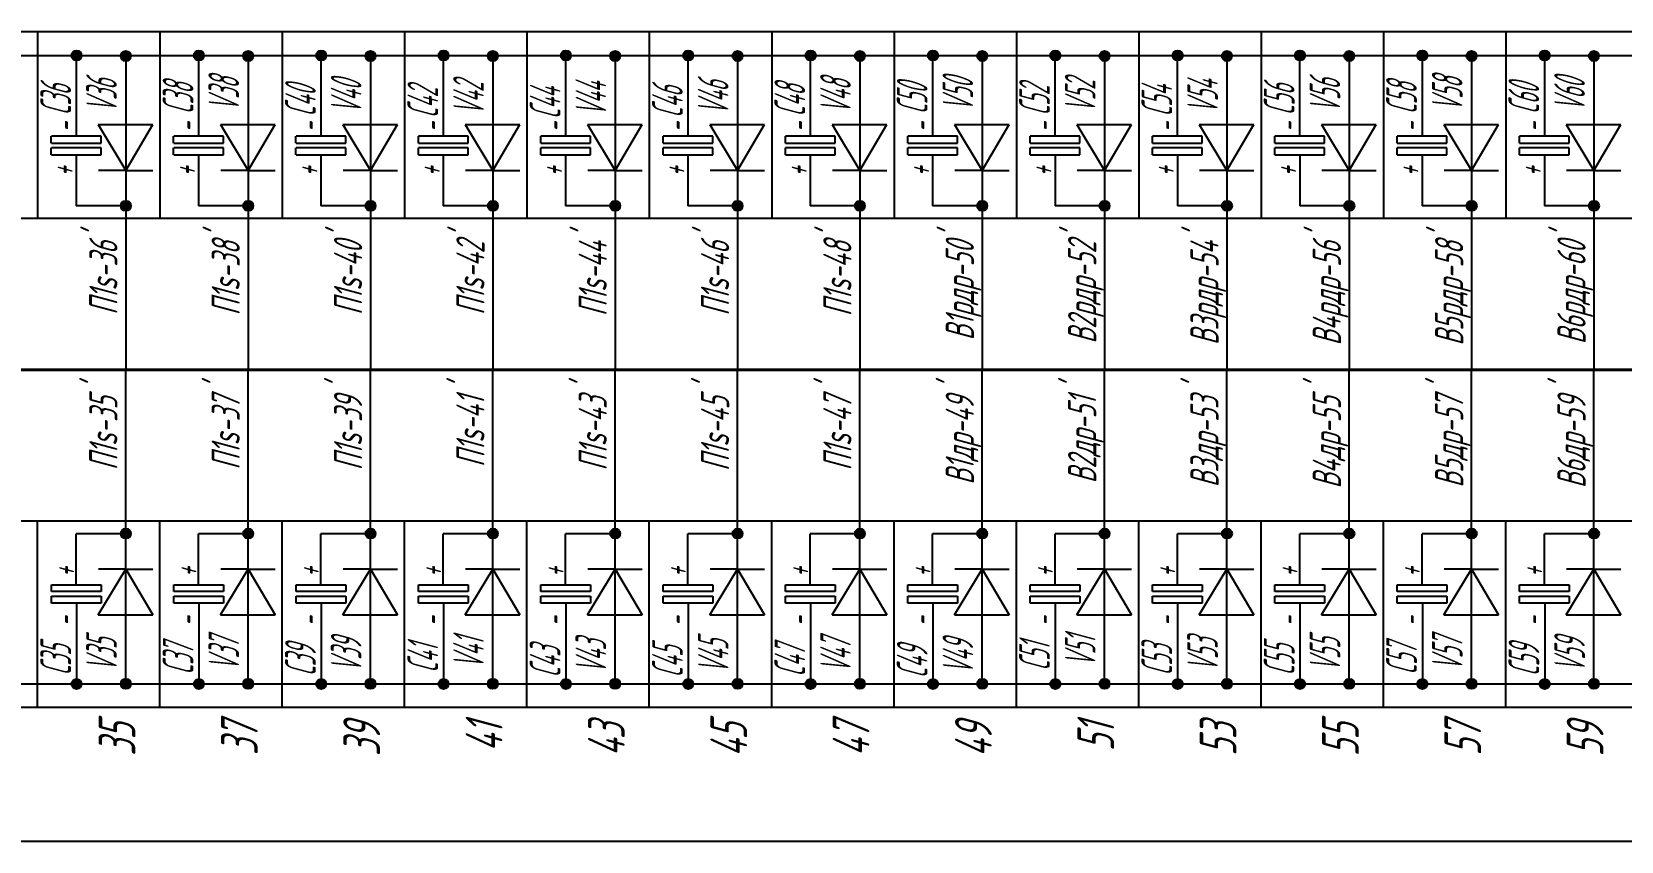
# Model space of a CAD drawing. Header units: millimetres. Extents: x -680 to 9204, y -4430 to 7779.
# Drawn here: x 3641 to 3771, y -104.3 to -38.2 of the extents above; entities that cross this region are included whole.
import ezdxf
from ezdxf.enums import TextEntityAlignment as Align

# ---------------------------------------------------------------- set-up
doc = ezdxf.new("R2010")
doc.units = ezdxf.units.MM
doc.layers.add('ТЕКСТ', color=2, linetype='Continuous')
doc.styles.add('Simplex', font='simplex.shx', dxfattribs={"width": 0.7, "oblique": 15})

msp = doc.modelspace()

# ---------------------------------------------------------------- hatches: boundary and pattern name
h = msp.add_hatch(color=256)
edge = h.paths.add_edge_path()
edge.add_arc((3644.708, -40.125), 0.412, 0, 360)
h = msp.add_hatch(color=256)
edge = h.paths.add_edge_path()
edge.add_arc((3648.736, -40.173), 0.412, 0, 360)
h = msp.add_hatch(color=256)
edge = h.paths.add_edge_path()
edge.add_arc((3654.708, -40.125), 0.412, 0, 360)
h = msp.add_hatch(color=256)
edge = h.paths.add_edge_path()
edge.add_arc((3658.736, -40.173), 0.412, 0, 360)
h = msp.add_hatch(color=256)
edge = h.paths.add_edge_path()
edge.add_arc((3664.708, -40.125), 0.412, 0, 360)
h = msp.add_hatch(color=256)
edge = h.paths.add_edge_path()
edge.add_arc((3668.736, -40.173), 0.412, 0, 360)
h = msp.add_hatch(color=256)
edge = h.paths.add_edge_path()
edge.add_arc((3674.708, -40.125), 0.412, 0, 360)
h = msp.add_hatch(color=256)
edge = h.paths.add_edge_path()
edge.add_arc((3678.736, -40.173), 0.412, 0, 360)
h = msp.add_hatch(color=256)
edge = h.paths.add_edge_path()
edge.add_arc((3684.708, -40.125), 0.412, 0, 360)
h = msp.add_hatch(color=256)
edge = h.paths.add_edge_path()
edge.add_arc((3688.736, -40.173), 0.412, 0, 360)
h = msp.add_hatch(color=256)
edge = h.paths.add_edge_path()
edge.add_arc((3694.708, -40.125), 0.412, 0, 360)
h = msp.add_hatch(color=256)
edge = h.paths.add_edge_path()
edge.add_arc((3698.736, -40.173), 0.412, 0, 360)
h = msp.add_hatch(color=256)
edge = h.paths.add_edge_path()
edge.add_arc((3704.708, -40.125), 0.412, 0, 360)
h = msp.add_hatch(color=256)
edge = h.paths.add_edge_path()
edge.add_arc((3708.736, -40.173), 0.412, 0, 360)
h = msp.add_hatch(color=256)
edge = h.paths.add_edge_path()
edge.add_arc((3714.708, -40.125), 0.412, 0, 360)
h = msp.add_hatch(color=256)
edge = h.paths.add_edge_path()
edge.add_arc((3718.736, -40.173), 0.412, 0, 360)
h = msp.add_hatch(color=256)
edge = h.paths.add_edge_path()
edge.add_arc((3724.708, -40.125), 0.412, 0, 360)
h = msp.add_hatch(color=256)
edge = h.paths.add_edge_path()
edge.add_arc((3728.736, -40.173), 0.412, 0, 360)
h = msp.add_hatch(color=256)
edge = h.paths.add_edge_path()
edge.add_arc((3734.708, -40.125), 0.412, 0, 360)
h = msp.add_hatch(color=256)
edge = h.paths.add_edge_path()
edge.add_arc((3738.736, -40.173), 0.412, 0, 360)
h = msp.add_hatch(color=256)
edge = h.paths.add_edge_path()
edge.add_arc((3744.708, -40.125), 0.412, 0, 360)
h = msp.add_hatch(color=256)
edge = h.paths.add_edge_path()
edge.add_arc((3748.736, -40.173), 0.412, 0, 360)
h = msp.add_hatch(color=256)
edge = h.paths.add_edge_path()
edge.add_arc((3754.708, -40.125), 0.412, 0, 360)
h = msp.add_hatch(color=256)
edge = h.paths.add_edge_path()
edge.add_arc((3758.736, -40.173), 0.412, 0, 360)
h = msp.add_hatch(color=256)
edge = h.paths.add_edge_path()
edge.add_arc((3764.708, -40.125), 0.412, 0, 360)
h = msp.add_hatch(color=256)
edge = h.paths.add_edge_path()
edge.add_arc((3768.736, -40.173), 0.412, 0, 360)
h = msp.add_hatch(color=256)
edge = h.paths.add_edge_path()
edge.add_arc((3648.739, -52.416), 0.412, 0, 360)
h = msp.add_hatch(color=256)
edge = h.paths.add_edge_path()
edge.add_arc((3658.739, -52.416), 0.412, 0, 360)
h = msp.add_hatch(color=256)
edge = h.paths.add_edge_path()
edge.add_arc((3668.739, -52.416), 0.412, 0, 360)
h = msp.add_hatch(color=256)
edge = h.paths.add_edge_path()
edge.add_arc((3678.739, -52.416), 0.412, 0, 360)
h = msp.add_hatch(color=256)
edge = h.paths.add_edge_path()
edge.add_arc((3688.739, -52.416), 0.412, 0, 360)
h = msp.add_hatch(color=256)
edge = h.paths.add_edge_path()
edge.add_arc((3698.739, -52.416), 0.412, 0, 360)
h = msp.add_hatch(color=256)
edge = h.paths.add_edge_path()
edge.add_arc((3708.739, -52.416), 0.412, 0, 360)
h = msp.add_hatch(color=256)
edge = h.paths.add_edge_path()
edge.add_arc((3718.739, -52.416), 0.412, 0, 360)
h = msp.add_hatch(color=256)
edge = h.paths.add_edge_path()
edge.add_arc((3728.739, -52.416), 0.412, 0, 360)
h = msp.add_hatch(color=256)
edge = h.paths.add_edge_path()
edge.add_arc((3738.739, -52.416), 0.412, 0, 360)
h = msp.add_hatch(color=256)
edge = h.paths.add_edge_path()
edge.add_arc((3748.739, -52.416), 0.412, 0, 360)
h = msp.add_hatch(color=256)
edge = h.paths.add_edge_path()
edge.add_arc((3758.739, -52.416), 0.412, 0, 360)
h = msp.add_hatch(color=256)
edge = h.paths.add_edge_path()
edge.add_arc((3768.739, -52.416), 0.412, 0, 360)
h = msp.add_hatch(color=256)
edge = h.paths.add_edge_path()
edge.add_arc((3648.739, -79.206), 0.412, 0, 360)
h = msp.add_hatch(color=256)
edge = h.paths.add_edge_path()
edge.add_arc((3658.739, -79.206), 0.412, 0, 360)
h = msp.add_hatch(color=256)
edge = h.paths.add_edge_path()
edge.add_arc((3668.739, -79.206), 0.412, 0, 360)
h = msp.add_hatch(color=256)
edge = h.paths.add_edge_path()
edge.add_arc((3678.739, -79.206), 0.412, 0, 360)
h = msp.add_hatch(color=256)
edge = h.paths.add_edge_path()
edge.add_arc((3688.739, -79.206), 0.412, 0, 360)
h = msp.add_hatch(color=256)
edge = h.paths.add_edge_path()
edge.add_arc((3698.739, -79.206), 0.412, 0, 360)
h = msp.add_hatch(color=256)
edge = h.paths.add_edge_path()
edge.add_arc((3708.739, -79.206), 0.412, 0, 360)
h = msp.add_hatch(color=256)
edge = h.paths.add_edge_path()
edge.add_arc((3718.739, -79.206), 0.412, 0, 360)
h = msp.add_hatch(color=256)
edge = h.paths.add_edge_path()
edge.add_arc((3728.739, -79.206), 0.412, 0, 360)
h = msp.add_hatch(color=256)
edge = h.paths.add_edge_path()
edge.add_arc((3738.739, -79.206), 0.412, 0, 360)
h = msp.add_hatch(color=256)
edge = h.paths.add_edge_path()
edge.add_arc((3748.739, -79.206), 0.412, 0, 360)
h = msp.add_hatch(color=256)
edge = h.paths.add_edge_path()
edge.add_arc((3758.739, -79.206), 0.412, 0, 360)
h = msp.add_hatch(color=256)
edge = h.paths.add_edge_path()
edge.add_arc((3768.739, -79.206), 0.412, 0, 360)
h = msp.add_hatch(color=256)
edge = h.paths.add_edge_path()
edge.add_arc((3644.708, -91.497), 0.412, 0, 360)
h = msp.add_hatch(color=256)
edge = h.paths.add_edge_path()
edge.add_arc((3648.736, -91.484), 0.412, 0, 360)
h = msp.add_hatch(color=256)
edge = h.paths.add_edge_path()
edge.add_arc((3654.708, -91.497), 0.412, 0, 360)
h = msp.add_hatch(color=256)
edge = h.paths.add_edge_path()
edge.add_arc((3658.736, -91.484), 0.412, 0, 360)
h = msp.add_hatch(color=256)
edge = h.paths.add_edge_path()
edge.add_arc((3664.708, -91.497), 0.412, 0, 360)
h = msp.add_hatch(color=256)
edge = h.paths.add_edge_path()
edge.add_arc((3668.736, -91.484), 0.412, 0, 360)
h = msp.add_hatch(color=256)
edge = h.paths.add_edge_path()
edge.add_arc((3674.708, -91.497), 0.412, 0, 360)
h = msp.add_hatch(color=256)
edge = h.paths.add_edge_path()
edge.add_arc((3678.736, -91.484), 0.412, 0, 360)
h = msp.add_hatch(color=256)
edge = h.paths.add_edge_path()
edge.add_arc((3684.708, -91.497), 0.412, 0, 360)
h = msp.add_hatch(color=256)
edge = h.paths.add_edge_path()
edge.add_arc((3688.736, -91.484), 0.412, 0, 360)
h = msp.add_hatch(color=256)
edge = h.paths.add_edge_path()
edge.add_arc((3694.708, -91.497), 0.412, 0, 360)
h = msp.add_hatch(color=256)
edge = h.paths.add_edge_path()
edge.add_arc((3698.736, -91.484), 0.412, 0, 360)
h = msp.add_hatch(color=256)
edge = h.paths.add_edge_path()
edge.add_arc((3704.708, -91.497), 0.412, 0, 360)
h = msp.add_hatch(color=256)
edge = h.paths.add_edge_path()
edge.add_arc((3708.736, -91.484), 0.412, 0, 360)
h = msp.add_hatch(color=256)
edge = h.paths.add_edge_path()
edge.add_arc((3714.708, -91.497), 0.412, 0, 360)
h = msp.add_hatch(color=256)
edge = h.paths.add_edge_path()
edge.add_arc((3718.736, -91.484), 0.412, 0, 360)
h = msp.add_hatch(color=256)
edge = h.paths.add_edge_path()
edge.add_arc((3724.708, -91.497), 0.412, 0, 360)
h = msp.add_hatch(color=256)
edge = h.paths.add_edge_path()
edge.add_arc((3728.736, -91.484), 0.412, 0, 360)
h = msp.add_hatch(color=256)
edge = h.paths.add_edge_path()
edge.add_arc((3734.708, -91.497), 0.412, 0, 360)
h = msp.add_hatch(color=256)
edge = h.paths.add_edge_path()
edge.add_arc((3738.736, -91.484), 0.412, 0, 360)
h = msp.add_hatch(color=256)
edge = h.paths.add_edge_path()
edge.add_arc((3744.708, -91.497), 0.412, 0, 360)
h = msp.add_hatch(color=256)
edge = h.paths.add_edge_path()
edge.add_arc((3748.736, -91.484), 0.412, 0, 360)
h = msp.add_hatch(color=256)
edge = h.paths.add_edge_path()
edge.add_arc((3754.708, -91.497), 0.412, 0, 360)
h = msp.add_hatch(color=256)
edge = h.paths.add_edge_path()
edge.add_arc((3758.736, -91.484), 0.412, 0, 360)
h = msp.add_hatch(color=256)
edge = h.paths.add_edge_path()
edge.add_arc((3764.708, -91.497), 0.412, 0, 360)
h = msp.add_hatch(color=256)
edge = h.paths.add_edge_path()
edge.add_arc((3768.736, -91.484), 0.412, 0, 360)

# ---------------------------------------------------------------- linework, layer by layer
at = {"color": 30}
for p, q in [((4111.524, -38.191), (3469.054, -38.191)), ((3641.524, -38.191), (3641.524, -53.443)), ((3651.524, -38.191), (3651.524, -53.443)), ((3661.524, -38.191), (3661.524, -53.443)), ((3671.524, -38.191), (3671.524, -53.443)), ((3681.524, -38.191), (3681.524, -53.443)), ((3691.524, -38.191), (3691.524, -53.443)), ((3701.524, -38.191), (3701.524, -53.443)), ((3711.524, -38.191), (3711.524, -53.443)), ((3721.524, -38.191), (3721.524, -53.443)), ((3731.524, -38.191), (3731.524, -53.443)), ((3741.524, -38.191), (3741.524, -53.443)), ((3751.524, -38.191), (3751.524, -53.443)), ((3761.524, -38.191), (3761.524, -53.443)), ((4111.524, -53.443), (3469.054, -53.443)), ((4111.524, -78.179), (3469.054, -78.179)), ((3641.524, -93.43), (3641.524, -78.179)), ((3651.524, -93.43), (3651.524, -78.179)), ((3661.524, -93.43), (3661.524, -78.179)), ((3671.524, -93.43), (3671.524, -78.179)), ((3681.524, -93.43), (3681.524, -78.179)), ((3691.524, -93.43), (3691.524, -78.179)), ((3701.524, -93.43), (3701.524, -78.179)), ((3711.524, -93.43), (3711.524, -78.179)), ((3721.524, -93.43), (3721.524, -78.179)), ((3731.524, -93.43), (3731.524, -78.179)), ((3741.524, -93.43), (3741.524, -78.179)), ((3751.524, -93.43), (3751.524, -78.179)), ((3761.524, -93.43), (3761.524, -78.179)), ((4111.524, -93.43), (3469.054, -93.43))]:
    msp.add_line(p, q, dxfattribs=at)
at = {"color": 0}
for p, q in [((3473.491, -40.134), (4108.736, -40.136)), ((3644.683, -48.243), (3644.683, -52.407)), ((3654.683, -48.243), (3654.683, -52.407)), ((3664.683, -48.243), (3664.683, -52.407)), ((3674.683, -48.243), (3674.683, -52.407)), ((3684.683, -48.243), (3684.683, -52.407)), ((3694.683, -48.243), (3694.683, -52.407)), ((3704.683, -48.243), (3704.683, -52.407)), ((3714.683, -48.243), (3714.683, -52.407)), ((3724.683, -48.243), (3724.683, -52.407)), ((3734.683, -48.243), (3734.683, -52.407)), ((3744.683, -48.243), (3744.683, -52.407)), ((3754.683, -48.243), (3754.683, -52.407)), ((3764.683, -48.243), (3764.683, -52.407)), ((3644.683, -83.379), (3644.683, -79.214)), ((3654.683, -83.379), (3654.683, -79.214)), ((3664.683, -83.379), (3664.683, -79.214)), ((3674.683, -83.379), (3674.683, -79.214)), ((3684.683, -83.379), (3684.683, -79.214)), ((3694.683, -83.379), (3694.683, -79.214)), ((3704.683, -83.379), (3704.683, -79.214)), ((3714.683, -83.379), (3714.683, -79.214)), ((3724.683, -83.379), (3724.683, -79.214)), ((3734.683, -83.379), (3734.683, -79.214)), ((3744.683, -83.379), (3744.683, -79.214)), ((3754.683, -83.379), (3754.683, -79.214)), ((3764.683, -83.379), (3764.683, -79.214)), ((3466.982, -91.487), (4108.736, -91.484))]:
    msp.add_line(p, q, dxfattribs=at)
for p, q in [((3644.708, -46.725), (3644.708, -40.134)), ((3648.736, -40.137), (3648.736, -65.811)), ((3654.708, -46.725), (3654.708, -40.134)), ((3658.736, -40.137), (3658.736, -65.811)), ((3664.708, -46.725), (3664.708, -40.134)), ((3668.736, -40.137), (3668.736, -65.811)), ((3674.708, -46.725), (3674.708, -40.134)), ((3678.736, -40.137), (3678.736, -65.811)), ((3684.708, -46.725), (3684.708, -40.134)), ((3688.736, -40.137), (3688.736, -65.811)), ((3694.708, -46.725), (3694.708, -40.134)), ((3698.736, -40.137), (3698.736, -65.811)), ((3704.708, -46.725), (3704.708, -40.134)), ((3708.736, -40.137), (3708.736, -65.811)), ((3714.708, -46.725), (3714.708, -40.134)), ((3718.736, -40.137), (3718.736, -65.811)), ((3724.708, -46.725), (3724.708, -40.134)), ((3728.736, -40.137), (3728.736, -65.811)), ((3734.708, -46.725), (3734.708, -40.134)), ((3738.736, -40.137), (3738.736, -65.811)), ((3744.708, -46.725), (3744.708, -40.134)), ((3748.736, -40.137), (3748.736, -65.811)), ((3754.708, -46.725), (3754.708, -40.134)), ((3758.736, -40.137), (3758.736, -65.811)), ((3764.708, -46.725), (3764.708, -40.134)), ((3768.736, -40.137), (3768.736, -65.811)), ((3642.643, -47.292), (3642.643, -46.725)), ((3646.714, -46.725), (3642.648, -46.725)), ((3646.467, -45.765), (3648.73, -49.522)), ((3646.467, -45.765), (3650.928, -45.765)), ((3646.714, -47.292), (3646.714, -46.725)), ((3648.73, -49.522), (3650.928, -45.765)), ((3652.643, -47.292), (3652.643, -46.725)), ((3656.714, -46.725), (3652.648, -46.725)), ((3656.467, -45.765), (3658.73, -49.522)), ((3656.467, -45.765), (3660.928, -45.765)), ((3656.714, -47.292), (3656.714, -46.725)), ((3658.73, -49.522), (3660.928, -45.765)), ((3662.643, -47.292), (3662.643, -46.725)), ((3666.714, -46.725), (3662.648, -46.725)), ((3666.467, -45.765), (3668.73, -49.522)), ((3666.467, -45.765), (3670.928, -45.765)), ((3666.714, -47.292), (3666.714, -46.725)), ((3668.73, -49.522), (3670.928, -45.765)), ((3672.643, -47.292), (3672.643, -46.725)), ((3676.714, -46.725), (3672.648, -46.725)), ((3676.467, -45.765), (3678.73, -49.522)), ((3676.467, -45.765), (3680.928, -45.765)), ((3676.714, -47.292), (3676.714, -46.725)), ((3678.73, -49.522), (3680.928, -45.765)), ((3682.643, -47.292), (3682.643, -46.725)), ((3686.714, -46.725), (3682.648, -46.725)), ((3686.467, -45.765), (3688.73, -49.522)), ((3686.467, -45.765), (3690.928, -45.765)), ((3686.714, -47.292), (3686.714, -46.725)), ((3688.73, -49.522), (3690.928, -45.765)), ((3692.643, -47.292), (3692.643, -46.725)), ((3696.714, -46.725), (3692.648, -46.725)), ((3696.467, -45.765), (3698.73, -49.522)), ((3696.467, -45.765), (3700.928, -45.765)), ((3696.714, -47.292), (3696.714, -46.725)), ((3698.73, -49.522), (3700.928, -45.765)), ((3702.643, -47.292), (3702.643, -46.725)), ((3706.714, -46.725), (3702.648, -46.725)), ((3706.467, -45.765), (3708.73, -49.522)), ((3706.467, -45.765), (3710.928, -45.765)), ((3706.714, -47.292), (3706.714, -46.725)), ((3708.73, -49.522), (3710.928, -45.765)), ((3712.643, -47.292), (3712.643, -46.725)), ((3716.714, -46.725), (3712.648, -46.725)), ((3716.467, -45.765), (3718.73, -49.522)), ((3716.467, -45.765), (3720.928, -45.765)), ((3716.714, -47.292), (3716.714, -46.725)), ((3718.73, -49.522), (3720.928, -45.765)), ((3722.643, -47.292), (3722.643, -46.725)), ((3726.714, -46.725), (3722.648, -46.725)), ((3726.467, -45.765), (3728.73, -49.522)), ((3726.467, -45.765), (3730.928, -45.765)), ((3726.714, -47.292), (3726.714, -46.725)), ((3728.73, -49.522), (3730.928, -45.765)), ((3732.643, -47.292), (3732.643, -46.725)), ((3736.714, -46.725), (3732.648, -46.725)), ((3736.467, -45.765), (3738.73, -49.522)), ((3736.467, -45.765), (3740.928, -45.765)), ((3736.714, -47.292), (3736.714, -46.725)), ((3738.73, -49.522), (3740.928, -45.765)), ((3742.643, -47.292), (3742.643, -46.725)), ((3746.714, -46.725), (3742.648, -46.725)), ((3746.467, -45.765), (3748.73, -49.522)), ((3746.467, -45.765), (3750.928, -45.765)), ((3746.714, -47.292), (3746.714, -46.725)), ((3748.73, -49.522), (3750.928, -45.765)), ((3752.643, -47.292), (3752.643, -46.725)), ((3756.714, -46.725), (3752.648, -46.725)), ((3756.467, -45.765), (3758.73, -49.522)), ((3756.467, -45.765), (3760.928, -45.765)), ((3756.714, -47.292), (3756.714, -46.725)), ((3758.73, -49.522), (3760.928, -45.765)), ((3762.643, -47.292), (3762.643, -46.725)), ((3766.714, -46.725), (3762.648, -46.725)), ((3766.467, -45.765), (3768.73, -49.522)), ((3766.467, -45.765), (3770.928, -45.765)), ((3766.714, -47.292), (3766.714, -46.725)), ((3768.73, -49.522), (3770.928, -45.765)), ((3642.643, -48.243), (3642.643, -47.675)), ((3646.714, -47.675), (3642.648, -47.675)), ((3642.653, -47.292), (3646.714, -47.292)), ((3646.714, -48.243), (3646.714, -47.675)), ((3652.643, -48.243), (3652.643, -47.675)), ((3656.714, -47.675), (3652.648, -47.675)), ((3652.653, -47.292), (3656.714, -47.292)), ((3656.714, -48.243), (3656.714, -47.675)), ((3662.643, -48.243), (3662.643, -47.675)), ((3666.714, -47.675), (3662.648, -47.675)), ((3662.653, -47.292), (3666.714, -47.292)), ((3666.714, -48.243), (3666.714, -47.675)), ((3672.643, -48.243), (3672.643, -47.675)), ((3676.714, -47.675), (3672.648, -47.675)), ((3672.653, -47.292), (3676.714, -47.292)), ((3676.714, -48.243), (3676.714, -47.675)), ((3682.643, -48.243), (3682.643, -47.675)), ((3686.714, -47.675), (3682.648, -47.675)), ((3682.653, -47.292), (3686.714, -47.292)), ((3686.714, -48.243), (3686.714, -47.675)), ((3692.643, -48.243), (3692.643, -47.675)), ((3696.714, -47.675), (3692.648, -47.675)), ((3692.653, -47.292), (3696.714, -47.292)), ((3696.714, -48.243), (3696.714, -47.675)), ((3702.643, -48.243), (3702.643, -47.675)), ((3706.714, -47.675), (3702.648, -47.675)), ((3702.653, -47.292), (3706.714, -47.292)), ((3706.714, -48.243), (3706.714, -47.675)), ((3712.643, -48.243), (3712.643, -47.675)), ((3716.714, -47.675), (3712.648, -47.675)), ((3712.653, -47.292), (3716.714, -47.292)), ((3716.714, -48.243), (3716.714, -47.675)), ((3722.643, -48.243), (3722.643, -47.675)), ((3726.714, -47.675), (3722.648, -47.675)), ((3722.653, -47.292), (3726.714, -47.292)), ((3726.714, -48.243), (3726.714, -47.675)), ((3732.643, -48.243), (3732.643, -47.675)), ((3736.714, -47.675), (3732.648, -47.675)), ((3732.653, -47.292), (3736.714, -47.292)), ((3736.714, -48.243), (3736.714, -47.675)), ((3742.643, -48.243), (3742.643, -47.675)), ((3746.714, -47.675), (3742.648, -47.675)), ((3742.653, -47.292), (3746.714, -47.292)), ((3746.714, -48.243), (3746.714, -47.675)), ((3752.643, -48.243), (3752.643, -47.675)), ((3756.714, -47.675), (3752.648, -47.675)), ((3752.653, -47.292), (3756.714, -47.292)), ((3756.714, -48.243), (3756.714, -47.675)), ((3762.643, -48.243), (3762.643, -47.675)), ((3766.714, -47.675), (3762.648, -47.675)), ((3762.653, -47.292), (3766.714, -47.292)), ((3766.714, -48.243), (3766.714, -47.675)), ((3642.653, -48.243), (3646.714, -48.243)), ((3652.653, -48.243), (3656.714, -48.243)), ((3662.653, -48.243), (3666.714, -48.243)), ((3672.653, -48.243), (3676.714, -48.243)), ((3682.653, -48.243), (3686.714, -48.243)), ((3692.653, -48.243), (3696.714, -48.243)), ((3702.653, -48.243), (3706.714, -48.243)), ((3712.653, -48.243), (3716.714, -48.243)), ((3722.653, -48.243), (3726.714, -48.243)), ((3732.653, -48.243), (3736.714, -48.243)), ((3742.653, -48.243), (3746.714, -48.243)), ((3752.653, -48.243), (3756.714, -48.243)), ((3762.653, -48.243), (3766.714, -48.243)), ((3648.73, -49.522), (3646.496, -49.522)), ((3648.73, -49.522), (3650.933, -49.522)), ((3658.73, -49.522), (3656.496, -49.522)), ((3658.73, -49.522), (3660.933, -49.522)), ((3668.73, -49.522), (3666.496, -49.522)), ((3668.73, -49.522), (3670.933, -49.522)), ((3678.73, -49.522), (3676.496, -49.522)), ((3678.73, -49.522), (3680.933, -49.522)), ((3688.73, -49.522), (3686.496, -49.522)), ((3688.73, -49.522), (3690.933, -49.522)), ((3698.73, -49.522), (3696.496, -49.522)), ((3698.73, -49.522), (3700.933, -49.522)), ((3708.73, -49.522), (3706.496, -49.522)), ((3708.73, -49.522), (3710.933, -49.522)), ((3718.73, -49.522), (3716.496, -49.522)), ((3718.73, -49.522), (3720.933, -49.522)), ((3728.73, -49.522), (3726.496, -49.522)), ((3728.73, -49.522), (3730.933, -49.522)), ((3738.73, -49.522), (3736.496, -49.522)), ((3738.73, -49.522), (3740.933, -49.522)), ((3748.73, -49.522), (3746.496, -49.522)), ((3748.73, -49.522), (3750.933, -49.522)), ((3758.73, -49.522), (3756.496, -49.522)), ((3758.73, -49.522), (3760.933, -49.522)), ((3768.73, -49.522), (3766.496, -49.522)), ((3768.73, -49.522), (3770.933, -49.522)), ((3648.736, -52.407), (3644.683, -52.407)), ((3658.736, -52.407), (3654.683, -52.407)), ((3668.736, -52.407), (3664.683, -52.407)), ((3678.736, -52.407), (3674.683, -52.407)), ((3688.736, -52.407), (3684.683, -52.407)), ((3698.736, -52.407), (3694.683, -52.407)), ((3708.736, -52.407), (3704.683, -52.407)), ((3718.736, -52.407), (3714.683, -52.407)), ((3728.736, -52.407), (3724.683, -52.407)), ((3738.736, -52.407), (3734.683, -52.407)), ((3748.736, -52.407), (3744.683, -52.407)), ((3758.736, -52.407), (3754.683, -52.407)), ((3768.736, -52.407), (3764.683, -52.407)), ((3648.736, -91.484), (3648.736, -65.811)), ((3658.736, -91.484), (3658.736, -65.811)), ((3668.736, -91.484), (3668.736, -65.811)), ((3678.736, -91.484), (3678.736, -65.811)), ((3688.736, -91.484), (3688.736, -65.811)), ((3698.736, -91.484), (3698.736, -65.811)), ((3708.736, -91.484), (3708.736, -65.811)), ((3718.736, -91.484), (3718.736, -65.811)), ((3728.736, -91.484), (3728.736, -65.811)), ((3738.736, -91.484), (3738.736, -65.811)), ((3748.736, -91.484), (3748.736, -65.811)), ((3758.736, -91.484), (3758.736, -65.811)), ((3768.736, -91.484), (3768.736, -65.811)), ((3648.736, -79.214), (3644.683, -79.214)), ((3658.736, -79.214), (3654.683, -79.214)), ((3668.736, -79.214), (3664.683, -79.214)), ((3678.736, -79.214), (3674.683, -79.214)), ((3688.736, -79.214), (3684.683, -79.214)), ((3698.736, -79.214), (3694.683, -79.214)), ((3708.736, -79.214), (3704.683, -79.214)), ((3718.736, -79.214), (3714.683, -79.214)), ((3728.736, -79.214), (3724.683, -79.214)), ((3738.736, -79.214), (3734.683, -79.214)), ((3748.736, -79.214), (3744.683, -79.214)), ((3758.736, -79.214), (3754.683, -79.214)), ((3768.736, -79.214), (3764.683, -79.214)), ((3646.467, -85.857), (3648.73, -82.1)), ((3648.73, -82.1), (3646.496, -82.1)), ((3648.73, -82.1), (3650.928, -85.857)), ((3648.73, -82.1), (3650.933, -82.1)), ((3656.467, -85.857), (3658.73, -82.1)), ((3658.73, -82.1), (3656.496, -82.1)), ((3658.73, -82.1), (3660.928, -85.857)), ((3658.73, -82.1), (3660.933, -82.1)), ((3666.467, -85.857), (3668.73, -82.1)), ((3668.73, -82.1), (3666.496, -82.1)), ((3668.73, -82.1), (3670.928, -85.857)), ((3668.73, -82.1), (3670.933, -82.1)), ((3676.467, -85.857), (3678.73, -82.1)), ((3678.73, -82.1), (3676.496, -82.1)), ((3678.73, -82.1), (3680.928, -85.857)), ((3678.73, -82.1), (3680.933, -82.1)), ((3686.467, -85.857), (3688.73, -82.1)), ((3688.73, -82.1), (3686.496, -82.1)), ((3688.73, -82.1), (3690.928, -85.857)), ((3688.73, -82.1), (3690.933, -82.1)), ((3696.467, -85.857), (3698.73, -82.1)), ((3698.73, -82.1), (3696.496, -82.1)), ((3698.73, -82.1), (3700.928, -85.857)), ((3698.73, -82.1), (3700.933, -82.1)), ((3706.467, -85.857), (3708.73, -82.1)), ((3708.73, -82.1), (3706.496, -82.1)), ((3708.73, -82.1), (3710.928, -85.857)), ((3708.73, -82.1), (3710.933, -82.1)), ((3716.467, -85.857), (3718.73, -82.1)), ((3718.73, -82.1), (3716.496, -82.1)), ((3718.73, -82.1), (3720.928, -85.857)), ((3718.73, -82.1), (3720.933, -82.1)), ((3726.467, -85.857), (3728.73, -82.1)), ((3728.73, -82.1), (3726.496, -82.1)), ((3728.73, -82.1), (3730.928, -85.857)), ((3728.73, -82.1), (3730.933, -82.1)), ((3736.467, -85.857), (3738.73, -82.1)), ((3738.73, -82.1), (3736.496, -82.1)), ((3738.73, -82.1), (3740.928, -85.857)), ((3738.73, -82.1), (3740.933, -82.1)), ((3746.467, -85.857), (3748.73, -82.1)), ((3748.73, -82.1), (3746.496, -82.1)), ((3748.73, -82.1), (3750.928, -85.857)), ((3748.73, -82.1), (3750.933, -82.1)), ((3756.467, -85.857), (3758.73, -82.1)), ((3758.73, -82.1), (3756.496, -82.1)), ((3758.73, -82.1), (3760.928, -85.857)), ((3758.73, -82.1), (3760.933, -82.1)), ((3766.467, -85.857), (3768.73, -82.1)), ((3768.73, -82.1), (3766.496, -82.1)), ((3768.73, -82.1), (3770.928, -85.857)), ((3768.73, -82.1), (3770.933, -82.1)), ((3642.648, -83.946), (3642.648, -83.379)), ((3646.714, -83.946), (3642.648, -83.946)), ((3642.648, -84.897), (3642.648, -84.329)), ((3642.653, -83.379), (3646.714, -83.379)), ((3642.653, -84.329), (3646.714, -84.329)), ((3646.714, -83.379), (3646.714, -83.946)), ((3646.714, -83.379), (3646.714, -83.946)), ((3646.714, -84.329), (3646.714, -84.897)), ((3646.714, -84.329), (3646.714, -84.897)), ((3652.648, -83.946), (3652.648, -83.379)), ((3656.714, -83.946), (3652.648, -83.946)), ((3652.648, -84.897), (3652.648, -84.329)), ((3652.653, -83.379), (3656.714, -83.379)), ((3652.653, -84.329), (3656.714, -84.329)), ((3656.714, -83.379), (3656.714, -83.946)), ((3656.714, -83.379), (3656.714, -83.946)), ((3656.714, -84.329), (3656.714, -84.897)), ((3656.714, -84.329), (3656.714, -84.897)), ((3662.648, -83.946), (3662.648, -83.379)), ((3666.714, -83.946), (3662.648, -83.946)), ((3662.648, -84.897), (3662.648, -84.329)), ((3662.653, -83.379), (3666.714, -83.379)), ((3662.653, -84.329), (3666.714, -84.329)), ((3666.714, -83.379), (3666.714, -83.946)), ((3666.714, -83.379), (3666.714, -83.946)), ((3666.714, -84.329), (3666.714, -84.897)), ((3666.714, -84.329), (3666.714, -84.897)), ((3672.648, -83.946), (3672.648, -83.379)), ((3676.714, -83.946), (3672.648, -83.946)), ((3672.648, -84.897), (3672.648, -84.329)), ((3672.653, -83.379), (3676.714, -83.379)), ((3672.653, -84.329), (3676.714, -84.329)), ((3676.714, -83.379), (3676.714, -83.946)), ((3676.714, -83.379), (3676.714, -83.946)), ((3676.714, -84.329), (3676.714, -84.897)), ((3676.714, -84.329), (3676.714, -84.897)), ((3682.648, -83.946), (3682.648, -83.379)), ((3686.714, -83.946), (3682.648, -83.946)), ((3682.648, -84.897), (3682.648, -84.329)), ((3682.653, -83.379), (3686.714, -83.379)), ((3682.653, -84.329), (3686.714, -84.329)), ((3686.714, -83.379), (3686.714, -83.946)), ((3686.714, -83.379), (3686.714, -83.946)), ((3686.714, -84.329), (3686.714, -84.897)), ((3686.714, -84.329), (3686.714, -84.897)), ((3692.648, -83.946), (3692.648, -83.379)), ((3696.714, -83.946), (3692.648, -83.946)), ((3692.648, -84.897), (3692.648, -84.329)), ((3692.653, -83.379), (3696.714, -83.379)), ((3692.653, -84.329), (3696.714, -84.329)), ((3696.714, -83.379), (3696.714, -83.946)), ((3696.714, -83.379), (3696.714, -83.946)), ((3696.714, -84.329), (3696.714, -84.897)), ((3696.714, -84.329), (3696.714, -84.897)), ((3702.648, -83.946), (3702.648, -83.379)), ((3706.714, -83.946), (3702.648, -83.946)), ((3702.648, -84.897), (3702.648, -84.329)), ((3702.653, -83.379), (3706.714, -83.379)), ((3702.653, -84.329), (3706.714, -84.329)), ((3706.714, -83.379), (3706.714, -83.946)), ((3706.714, -83.379), (3706.714, -83.946)), ((3706.714, -84.329), (3706.714, -84.897)), ((3706.714, -84.329), (3706.714, -84.897)), ((3712.648, -83.946), (3712.648, -83.379)), ((3716.714, -83.946), (3712.648, -83.946)), ((3712.648, -84.897), (3712.648, -84.329)), ((3712.653, -83.379), (3716.714, -83.379)), ((3712.653, -84.329), (3716.714, -84.329)), ((3716.714, -83.379), (3716.714, -83.946)), ((3716.714, -83.379), (3716.714, -83.946)), ((3716.714, -84.329), (3716.714, -84.897)), ((3716.714, -84.329), (3716.714, -84.897)), ((3722.648, -83.946), (3722.648, -83.379)), ((3726.714, -83.946), (3722.648, -83.946)), ((3722.648, -84.897), (3722.648, -84.329)), ((3722.653, -83.379), (3726.714, -83.379)), ((3722.653, -84.329), (3726.714, -84.329)), ((3726.714, -83.379), (3726.714, -83.946)), ((3726.714, -83.379), (3726.714, -83.946)), ((3726.714, -84.329), (3726.714, -84.897)), ((3726.714, -84.329), (3726.714, -84.897)), ((3732.648, -83.946), (3732.648, -83.379)), ((3736.714, -83.946), (3732.648, -83.946)), ((3732.648, -84.897), (3732.648, -84.329)), ((3732.653, -83.379), (3736.714, -83.379)), ((3732.653, -84.329), (3736.714, -84.329)), ((3736.714, -83.379), (3736.714, -83.946)), ((3736.714, -83.379), (3736.714, -83.946)), ((3736.714, -84.329), (3736.714, -84.897)), ((3736.714, -84.329), (3736.714, -84.897)), ((3742.648, -83.946), (3742.648, -83.379)), ((3746.714, -83.946), (3742.648, -83.946)), ((3742.648, -84.897), (3742.648, -84.329)), ((3742.653, -83.379), (3746.714, -83.379)), ((3742.653, -84.329), (3746.714, -84.329)), ((3746.714, -83.379), (3746.714, -83.946)), ((3746.714, -83.379), (3746.714, -83.946)), ((3746.714, -84.329), (3746.714, -84.897)), ((3746.714, -84.329), (3746.714, -84.897)), ((3752.648, -83.946), (3752.648, -83.379)), ((3756.714, -83.946), (3752.648, -83.946)), ((3752.648, -84.897), (3752.648, -84.329)), ((3752.653, -83.379), (3756.714, -83.379)), ((3752.653, -84.329), (3756.714, -84.329)), ((3756.714, -83.379), (3756.714, -83.946)), ((3756.714, -83.379), (3756.714, -83.946)), ((3756.714, -84.329), (3756.714, -84.897)), ((3756.714, -84.329), (3756.714, -84.897)), ((3762.648, -83.946), (3762.648, -83.379)), ((3766.714, -83.946), (3762.648, -83.946)), ((3762.648, -84.897), (3762.648, -84.329)), ((3762.653, -83.379), (3766.714, -83.379)), ((3762.653, -84.329), (3766.714, -84.329)), ((3766.714, -83.379), (3766.714, -83.946)), ((3766.714, -83.379), (3766.714, -83.946)), ((3766.714, -84.329), (3766.714, -84.897)), ((3766.714, -84.329), (3766.714, -84.897)), ((3646.714, -84.897), (3642.648, -84.897)), ((3644.708, -84.897), (3644.708, -91.487)), ((3656.714, -84.897), (3652.648, -84.897)), ((3654.708, -84.897), (3654.708, -91.487)), ((3666.714, -84.897), (3662.648, -84.897)), ((3664.708, -84.897), (3664.708, -91.487)), ((3676.714, -84.897), (3672.648, -84.897)), ((3674.708, -84.897), (3674.708, -91.487)), ((3686.714, -84.897), (3682.648, -84.897)), ((3684.708, -84.897), (3684.708, -91.487)), ((3696.714, -84.897), (3692.648, -84.897)), ((3694.708, -84.897), (3694.708, -91.487)), ((3706.714, -84.897), (3702.648, -84.897)), ((3704.708, -84.897), (3704.708, -91.487)), ((3716.714, -84.897), (3712.648, -84.897)), ((3714.708, -84.897), (3714.708, -91.487)), ((3726.714, -84.897), (3722.648, -84.897)), ((3724.708, -84.897), (3724.708, -91.487)), ((3736.714, -84.897), (3732.648, -84.897)), ((3734.708, -84.897), (3734.708, -91.487)), ((3746.714, -84.897), (3742.648, -84.897)), ((3744.708, -84.897), (3744.708, -91.487)), ((3756.714, -84.897), (3752.648, -84.897)), ((3754.708, -84.897), (3754.708, -91.487)), ((3766.714, -84.897), (3762.648, -84.897)), ((3764.708, -84.897), (3764.708, -91.487)), ((3646.467, -85.857), (3650.928, -85.857)), ((3656.467, -85.857), (3660.928, -85.857)), ((3666.467, -85.857), (3670.928, -85.857)), ((3676.467, -85.857), (3680.928, -85.857)), ((3686.467, -85.857), (3690.928, -85.857)), ((3696.467, -85.857), (3700.928, -85.857)), ((3706.467, -85.857), (3710.928, -85.857)), ((3716.467, -85.857), (3720.928, -85.857)), ((3726.467, -85.857), (3730.928, -85.857)), ((3736.467, -85.857), (3740.928, -85.857)), ((3746.467, -85.857), (3750.928, -85.857)), ((3756.467, -85.857), (3760.928, -85.857)), ((3766.467, -85.857), (3770.928, -85.857)), ((3621.128, -104.345), (3775.524, -104.345))]:
    msp.add_line(p, q)
at = {"color": 1, "lineweight": 40}
msp.add_line((3468.445, -65.811), (4108.736, -65.811), dxfattribs=at)
for centre in [(3644.708, -40.125), (3648.736, -40.173), (3654.708, -40.125), (3658.736, -40.173), (3664.708, -40.125), (3668.736, -40.173), (3674.708, -40.125), (3678.736, -40.173), (3684.708, -40.125), (3688.736, -40.173), (3694.708, -40.125), (3698.736, -40.173), (3704.708, -40.125), (3708.736, -40.173), (3714.708, -40.125), (3718.736, -40.173), (3724.708, -40.125), (3728.736, -40.173), (3734.708, -40.125), (3738.736, -40.173), (3744.708, -40.125), (3748.736, -40.173), (3754.708, -40.125), (3758.736, -40.173), (3764.708, -40.125), (3768.736, -40.173), (3648.739, -52.416), (3658.739, -52.416), (3668.739, -52.416), (3678.739, -52.416), (3688.739, -52.416), (3698.739, -52.416), (3708.739, -52.416), (3718.739, -52.416), (3728.739, -52.416), (3738.739, -52.416), (3748.739, -52.416), (3758.739, -52.416), (3768.739, -52.416), (3648.739, -79.206), (3658.739, -79.206), (3668.739, -79.206), (3678.739, -79.206), (3688.739, -79.206), (3698.739, -79.206), (3708.739, -79.206), (3718.739, -79.206), (3728.739, -79.206), (3738.739, -79.206), (3748.739, -79.206), (3758.739, -79.206), (3768.739, -79.206), (3644.708, -91.497), (3648.736, -91.484), (3654.708, -91.497), (3658.736, -91.484), (3664.708, -91.497), (3668.736, -91.484), (3674.708, -91.497), (3678.736, -91.484), (3684.708, -91.497), (3688.736, -91.484), (3694.708, -91.497), (3698.736, -91.484), (3704.708, -91.497), (3708.736, -91.484), (3714.708, -91.497), (3718.736, -91.484), (3724.708, -91.497), (3728.736, -91.484), (3734.708, -91.497), (3738.736, -91.484), (3744.708, -91.497), (3748.736, -91.484), (3754.708, -91.497), (3758.736, -91.484), (3764.708, -91.497), (3768.736, -91.484)]:
    msp.add_circle(centre, 0.412)

# ---------------------------------------------------------------- texts
at = {"layer": 'ТЕКСТ', "style": 'Simplex', "oblique": 15}
for s, width, p in [('V38', 0.45, (3657.993, -44.729)), ('V58', 0.45, (3757.993, -44.729)), ('С36', 0.45, (3644.259, -45.001)), ('V36', 0.45, (3647.993, -44.828)), ('С38', 0.45, (3654.259, -44.902)), ('С40', 0.45, (3664.259, -45.103)), ('V40', 0.45, (3667.993, -44.93)), ('С42', 0.45, (3674.259, -45.222)), ('V42', 0.45, (3677.993, -45.049)), ('С44', 0.45, (3684.259, -45.302)), ('V44', 0.45, (3687.993, -45.129)), ('С46', 0.45, (3694.259, -45.201)), ('V46', 0.45, (3697.993, -45.028)), ('С48', 0.45, (3704.259, -45.102)), ('V48', 0.45, (3707.993, -44.929)), ('С50', 0.45, (3714.259, -44.903)), ('V50', 0.45, (3717.993, -44.73)), ('С52', 0.45, (3724.259, -45.022)), ('V52', 0.45, (3727.993, -44.849)), ('С54', 0.45, (3734.259, -45.102)), ('V54', 0.45, (3737.993, -44.929)), ('С56', 0.45, (3744.259, -45.001)), ('V56', 0.45, (3747.993, -44.828)), ('С58', 0.45, (3754.259, -44.902)), ('С60', 0.45, (3764.259, -44.903)), ('V60', 0.45, (3767.993, -44.73)), ('-', 0.45, (3644.881, -46.474)), ('-', 0.45, (3654.881, -46.474)), ('-', 0.45, (3664.881, -46.474)), ('-', 0.45, (3674.881, -46.474)), ('-', 0.45, (3684.881, -46.474)), ('-', 0.45, (3694.881, -46.474)), ('-', 0.45, (3704.881, -46.474)), ('-', 0.45, (3714.881, -46.474)), ('-', 0.45, (3724.881, -46.474)), ('-', 0.45, (3734.881, -46.474)), ('-', 0.45, (3744.881, -46.474)), ('-', 0.45, (3754.881, -46.474)), ('-', 0.45, (3764.881, -46.474)), ('+', 0.45, (3644.76, -50.086)), ('+', 0.45, (3654.76, -50.086)), ('+', 0.45, (3664.76, -50.086)), ('+', 0.45, (3674.76, -50.086)), ('+', 0.45, (3684.76, -50.086)), ('+', 0.45, (3694.76, -50.086)), ('+', 0.45, (3704.76, -50.086)), ('+', 0.45, (3714.76, -50.086)), ('+', 0.45, (3724.76, -50.086)), ('+', 0.45, (3734.76, -50.086)), ('+', 0.45, (3744.76, -50.086)), ('+', 0.45, (3754.76, -50.086)), ('+', 0.45, (3764.76, -50.086)), ("'", 0.6, (3647.998, -55.245)), ("'", 0.6, (3657.998, -55.245)), ("'", 0.6, (3667.998, -55.245)), ("'", 0.6, (3677.998, -55.245)), ("'", 0.6, (3687.998, -55.245)), ("'", 0.6, (3697.998, -55.245)), ("'", 0.6, (3707.998, -55.245)), ("'", 0.6, (3717.998, -55.245)), ("'", 0.6, (3727.998, -55.245)), ("'", 0.6, (3737.998, -55.245)), ("'", 0.6, (3747.998, -55.245)), ("'", 0.6, (3757.998, -55.245)), ("'", 0.6, (3767.998, -55.245)), ("'", 0.6, (3647.925, -67.62)), ("'", 0.6, (3657.925, -67.62)), ("'", 0.6, (3667.925, -67.62)), ("'", 0.6, (3677.925, -67.62)), ("'", 0.6, (3687.925, -67.62)), ("'", 0.6, (3697.925, -67.62)), ("'", 0.6, (3707.925, -67.62)), ("'", 0.6, (3717.925, -67.62)), ("'", 0.6, (3727.925, -67.62)), ("'", 0.6, (3737.925, -67.62)), ("'", 0.6, (3747.925, -67.62)), ("'", 0.6, (3757.925, -67.62)), ("'", 0.6, (3767.925, -67.62)), ('+', 0.45, (3644.881, -82.823)), ('+', 0.45, (3654.881, -82.823)), ('+', 0.45, (3664.881, -82.823)), ('+', 0.45, (3674.881, -82.823)), ('+', 0.45, (3684.881, -82.823)), ('+', 0.45, (3694.881, -82.823)), ('+', 0.45, (3704.881, -82.823)), ('+', 0.45, (3714.881, -82.823)), ('+', 0.45, (3724.881, -82.823)), ('+', 0.45, (3734.881, -82.823)), ('+', 0.45, (3744.881, -82.823)), ('+', 0.45, (3754.881, -82.823)), ('+', 0.45, (3764.881, -82.823)), ('-', 0.45, (3644.881, -86.857)), ('-', 0.45, (3654.881, -86.857)), ('-', 0.45, (3664.881, -86.857)), ('-', 0.45, (3674.881, -86.857)), ('-', 0.45, (3684.881, -86.857)), ('-', 0.45, (3694.881, -86.857)), ('-', 0.45, (3704.881, -86.857)), ('-', 0.45, (3714.881, -86.857)), ('-', 0.45, (3724.881, -86.857)), ('-', 0.45, (3734.881, -86.857)), ('-', 0.45, (3744.881, -86.857)), ('-', 0.45, (3754.881, -86.857)), ('-', 0.45, (3764.881, -86.857)), ('С35', 0.45, (3644.259, -90.784)), ('V35', 0.45, (3647.993, -90.518)), ('С37', 0.45, (3654.259, -90.717)), ('V37', 0.45, (3657.993, -90.451)), ('С39', 0.45, (3664.259, -90.833)), ('V39', 0.45, (3667.993, -90.567)), ('С41', 0.45, (3674.259, -90.554)), ('V41', 0.45, (3677.993, -90.289)), ('С43', 0.45, (3684.259, -90.946)), ('V43', 0.45, (3687.993, -90.681)), ('С45', 0.45, (3694.259, -90.946)), ('V45', 0.45, (3697.993, -90.681)), ('С47', 0.45, (3704.259, -90.879)), ('V47', 0.45, (3707.993, -90.614)), ('С49', 0.45, (3714.259, -90.996)), ('V49', 0.45, (3717.993, -90.73)), ('С51', 0.45, (3724.259, -90.392)), ('V51', 0.45, (3727.993, -90.126)), ('С53', 0.45, (3734.259, -90.784)), ('V53', 0.45, (3737.993, -90.518)), ('С55', 0.45, (3744.259, -90.784)), ('V55', 0.45, (3747.993, -90.518)), ('С57', 0.45, (3754.259, -90.717)), ('V57', 0.45, (3757.993, -90.451)), ('С59', 0.45, (3764.259, -90.833)), ('V59', 0.45, (3767.993, -90.567))]:
    msp.add_text(s, height=2.5, rotation=90, dxfattribs=dict(at, width=width)).set_placement(p)
at = {"layer": 'ТЕКСТ', "style": 'Simplex', "oblique": 15, "width": 0.6}
for s, height, p in [('П1s-36', 2.3, (3648.052, -55.327)), ('П1s-38', 2.3, (3658.052, -55.327)), ('П1s-40', 2.3, (3668.052, -55.327)), ('П1s-42', 2.3, (3678.052, -55.327)), ('П1s-44', 2.3, (3688.052, -55.327)), ('П1s-46', 2.3, (3698.052, -55.327)), ('П1s-48', 2.3, (3708.052, -55.327)), ('В1рдр-50', 2.3, (3718.052, -55.327)), ('В2рдр-52', 2.3, (3728.052, -55.327)), ('В3рдр-54', 2.3, (3738.052, -55.327)), ('В4рдр-56', 2.3, (3748.052, -55.327)), ('В5рдр-58', 2.3, (3758.052, -55.327)), ('В6рдр-60', 2.3, (3768.052, -55.327)), ('П1s-35', 2.3, (3648.052, -68.015)), ('П1s-37', 2.3, (3658.052, -68.015)), ('П1s-45', 2.3, (3698.052, -68.015)), ('П1s-47', 2.3, (3708.052, -68.015)), ('В4др-55', 2.3, (3748.052, -68.015)), ('В5др-57', 2.3, (3758.052, -68.015)), ('П1s-39', 2.3, (3668.052, -68.015)), ('П1s-41', 2.3, (3678.052, -68.015)), ('П1s-43', 2.3, (3688.052, -68.015)), ('В1др-49', 2.3, (3718.052, -68.015)), ('В2др-51', 2.3, (3728.052, -68.015)), ('В3др-53', 2.3, (3738.052, -68.015)), ('В6др-59', 2.3, (3768.052, -68.015)), ('35', 3, (3649.514, -94.685)), ('37', 3, (3659.514, -94.685)), ('39', 3, (3669.514, -94.685)), ('41', 3, (3679.514, -94.685)), ('43', 3, (3689.514, -94.685)), ('45', 3, (3699.514, -94.685)), ('47', 3, (3709.514, -94.685)), ('49', 3, (3719.514, -94.685)), ('51', 3, (3729.514, -94.685)), ('53', 3, (3739.514, -94.685)), ('55', 3, (3749.514, -94.685)), ('57', 3, (3759.514, -94.685)), ('59', 3, (3769.514, -94.685))]:
    msp.add_text(s, height=height, rotation=90, dxfattribs=at).set_placement(p, align=Align.RIGHT)

doc.saveas('drawing.dxf')
